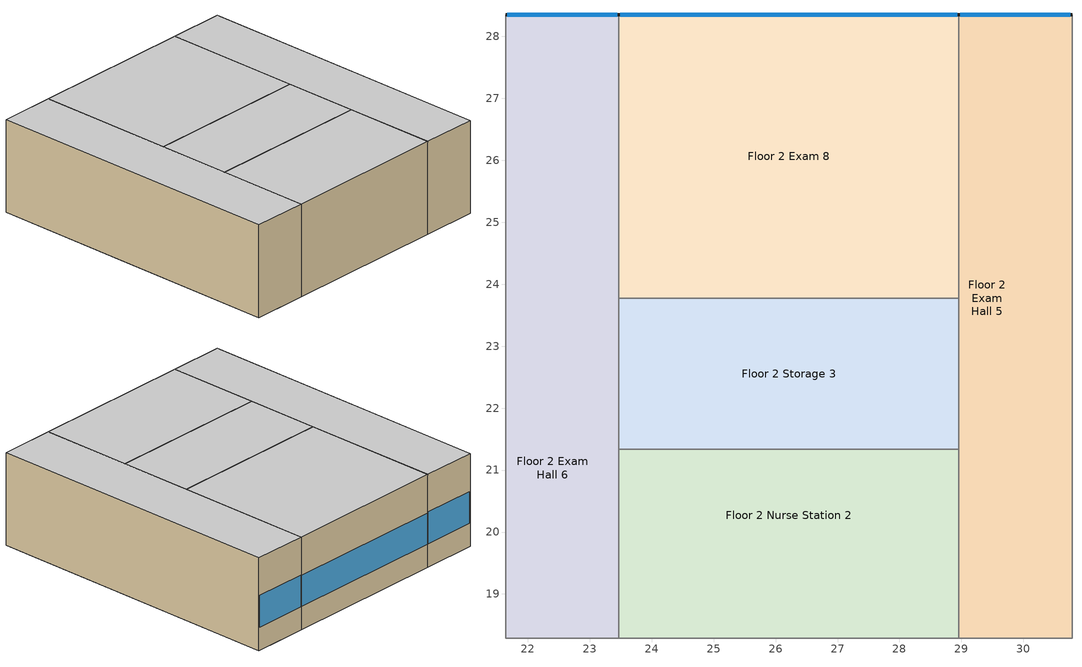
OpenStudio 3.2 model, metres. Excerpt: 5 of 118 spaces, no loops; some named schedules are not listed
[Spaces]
Floor 2 Exam Hall 5
 floor to Floor 1 Locker Room: 29.87,28.35 29.87,19.2 28.96,19.2 28.96,28.35 z3.05
 floor to Floor 1 Locker Room Hall: 30.78,19.2 30.78,18.29 28.96,18.29 28.96,19.2 z3.05
 floor to Floor 1 Lounge: 30.78,28.35 30.78,19.2 29.87,19.2 29.87,28.35 z3.05
 wall outside: 30.78,28.35 28.96,28.35 z3.05:6.1
 wall to Floor 2 Work Hall: 28.96,18.29 30.78,18.29 z3.05:6.1
 wall to Floor 2 Storage 3: 28.96,23.77 28.96,21.34 z3.05:6.1
 wall to Floor 2 Exam 7: 30.78,18.29 30.78,28.35 z3.05:6.1
 wall to Floor 2 Exam 8: 28.96,28.35 28.96,23.77 z3.05:6.1
 wall to Floor 2 Nurse Station 2: 28.96,21.34 28.96,18.29 z3.05:6.1
 window (BTAP-Ext-FixedWindow:U=0.220 SHGC=0.600): 30.76,28.35 28.98,28.35 z3.81:4.85
 ceiling to Floor 3 Office: 30.78,18.29 30.78,28.35 28.96,28.35 28.96,18.29 z6.1
Floor 2 Exam Hall 6
 floor to Floor 1 Procedure Room: 23.16,28.35 23.16,23.77 21.64,23.77 21.64,28.35 z3.05
 floor to Floor 1 Locker Room Hall: 23.47,19.2 23.47,18.29 23.16,18.29 23.16,19.2 z3.05
 floor to Floor 1 Locker Room: 23.47,28.35 23.47,19.2 23.16,19.2 23.16,28.35 z3.05
 floor to Floor 1 Pre-Op Hall: 23.16,23.77 23.16,18.29 21.64,18.29 21.64,23.77 z3.05
 wall outside: 23.47,28.35 21.64,28.35 z3.05:6.1
 wall to Floor 2 Exam 8: 23.47,23.77 23.47,28.35 z3.05:6.1
 wall to Floor 2 Exam 9: 21.64,28.35 21.64,18.29 z3.05:6.1
 wall to Floor 2 Storage 3: 23.47,21.34 23.47,23.77 z3.05:6.1
 wall to Floor 2 Work Hall: 21.64,18.29 23.47,18.29 z3.05:6.1
 wall to Floor 2 Nurse Station 2: 23.47,18.29 23.47,21.34 z3.05:6.1
 window (BTAP-Ext-FixedWindow:U=0.220 SHGC=0.600): 23.44,28.35 21.67,28.35 z3.81:4.85
 ceiling to Floor 3 Office: 23.47,18.29 23.47,28.35 21.64,28.35 21.64,18.29 z6.1
Floor 2 Exam 8
 floor to Floor 1 Locker Room: 28.96,28.35 28.96,23.77 23.47,23.77 23.47,28.35 z3.05
 wall outside: 28.96,28.35 23.47,28.35 z3.05:6.1
 wall to Floor 2 Storage 3: 23.47,23.77 28.96,23.77 z3.05:6.1
 window (BTAP-Ext-FixedWindow:U=0.220 SHGC=0.600): 28.93,28.35 23.49,28.35 z3.81:4.83
 ceiling to Floor 3 Office: 28.96,23.77 28.96,28.35 23.47,28.35 23.47,23.77 z6.1
Floor 2 Nurse Station 2
 floor to Floor 1 Locker Room: 28.96,21.34 28.96,19.2 23.47,19.2 23.47,21.34 z3.05
 floor to Floor 1 Locker Room Hall: 28.96,19.2 28.96,18.29 23.47,18.29 23.47,19.2 z3.05
 wall to Floor 2 Storage 3: 28.96,21.34 23.47,21.34 z3.05:6.1
 wall to Floor 2 Work Hall: 23.47,18.29 28.96,18.29 z3.05:6.1
 ceiling to Floor 3 Office: 28.96,18.29 28.96,21.34 23.47,21.34 23.47,18.29 z6.1
Floor 2 Storage 3
 floor to Floor 1 Locker Room: 28.96,23.77 28.96,21.34 23.47,21.34 23.47,23.77 z3.05
 ceiling to Floor 3 Office: 28.96,21.34 28.96,23.77 23.47,23.77 23.47,21.34 z6.1
[Site]
Calgary Intl AP_AB_CAN: Latitude {deg}=51.114; Longitude {deg}=-114.02; Time Zone {hr}=-7; Elevation {m}=1084.1; Terrain=City
[Building]
Outpatient: North Axis {deg}=0; Default Construction Set=BTAP-Mass at hdd = 5000.0; Standards Number of Stories=3; Standards Number of Above Ground Stories=3; Standards Template=NECB2011; Standards Building Type=Outpatient
[Site:WaterMainsTemperature]
Calculation Method=Correlation; Annual Average Outdoor Air Temperature {C}=5; Maximum Difference In Monthly Average Outdoor Air Temperatures {deltaC}=23.3
[Site:GroundTemperature:BuildingSurface]
19.527, 19.502, 19.536, 19.598, 20.002, 21.64, 22.225, 22.375, 21.449, 20.121, 19.802, 19.633
[SizingPeriod:DesignDay] Barometric Pressure {Pa}=88961; Sky Clearness=0; Rain Indicator=0; Snow Indicator=0; Day of Month=21; Daylight Saving Time Indicator=0; Humidity Indicating Type=Wetbulb; Dry-Bulb Temperature Range Modifier Type=DefaultMultipliers
Name | Maximum Dry-Bulb Temperature {C} | Daily Dry-Bulb Temperature Range {deltaC} | Humidity Indicating Conditions at Maximum Dry-Bulb | Wind Speed {m/s} | Wind Direction {deg} | Month | Day Type | Solar Model Indicator | ASHRAE Taub | ASHRAE Taud
Calgary Intl AP Ann Clg .4% Condns DB=>MWB | 28.5 | 12.1 | 16.1 | 4.5 | 160 | 7 | SummerDesignDay | ASHRAETau | 0.339 | 2.421
Calgary Intl AP Ann Htg 99.6% Condns DB | -28.5 | 0 | -28.5 | 2.9 | 200 | 1 | WinterDesignDay | ASHRAEClearSky
[Material:NoMass] Roughness=Smooth; Thermal Absorptance=0.9; Solar Absorptance=0.7
Name | Thermal Resistance {m2-K/W} | Visible Absorptance
Typical Carpet Pad; Typical Carpet Pad 1 | 0.21648 | 0.8
Typical Insulation 1 | 5.91238 | 0.7
Typical Insulation 2 | 4.49096 | 0.7
Typical Insulation 3 | 6.17282 | 0.7
Typical Carpet Pad 2 | 1.25503 | 0.8
Typical Carpet Pad 3; Typical Carpet Pad 4 | 3.45515 | 0.8
Typical Insulation 4 | 0.454528 | 0.7
Typical Insulation 5 | 0.454545 | 0.7
[Material]
Name | Roughness | Thickness {m} | Conductivity {W/m-K} | Density {kg/m3} | Specific Heat {J/kg-K} | Thermal Absorptance | Solar Absorptance | Visible Absorptance
G05 25mm wood | MediumSmooth | 0.0254 | 0.15 | 608 | 1630 | 0.9 | 0.5 | 0.5
100mm Normalweight concrete floor 1 | MediumSmooth | 0.1016 | 2.31 | 2322 | 832
G01 13mm gypsum board 1 | Smooth | 0.0127 | 0.16 | 800 | 1090 | 0.9 | 0.7 | 0.5
4 in. Normalweight Concrete Floor 1 | MediumRough | 0.1016 | 2.31 | 2322 | 832 | 0.9 | 0.7 | 0.7
1IN Stucco 1 | Smooth | 0.0253 | 0.6918 | 1858 | 837 | 0.9 | 0.7 | 0.92
8IN CONCRETE HW RefBldg 1 | Rough | 0.2032 | 1.311 | 2240 | 836.8 | 0.9 | 0.7 | 0.7
1/2IN Gypsum 1 | Smooth | 0.0127 | 0.16 | 784.9 | 830 | 0.9 | 0.4 | 0.4
Metal Roof Surface 1; F08 Metal surface 1 | Smooth | 0.0008 | 45.28 | 7824 | 500 | 0.9 | 0.7 | 0.7
6 in. Normalweight Concrete Floor 1; 6 in. Normalweight Concrete Floor 2; 6 in. Normalweight Concrete Floor 3 | MediumRough | 0.1524 | 2.31 | 2322 | 832 | 0.9 | 0.7 | 0.7
[Construction]
BTAP-Int-Partition; BTAP-Int-Door: G05 25mm wood
BTAP-Int-Floor: 100mm Normalweight concrete floor 1, Typical Carpet Pad
BTAP-Int-Wall: G01 13mm gypsum board 1, G01 13mm gypsum board 1
BTAP-Int-Ceiling: Typical Carpet Pad, 100mm Normalweight concrete floor 1
BTAP-Int-Window: SimpleGlazing
BTAP-Ext-Floor-Mass:U-0.162: Typical Insulation 1, 4 in. Normalweight Concrete Floor 1, Typical Carpet Pad 1
BTAP-Ext-Wall-Mass:U-0.21: 1IN Stucco 1, 8IN CONCRETE HW RefBldg 1, Typical Insulation 2, 1/2IN Gypsum 1
BTAP-Ext-Roof-Metal:U-0.162: Metal Roof Surface 1, Typical Insulation 3
BTAP-Grnd-Floor-Mass:U-0.757: 6 in. Normalweight Concrete Floor 1, Typical Carpet Pad 2
BTAP-Grnd-Wall-Mass:U-0.284: 6 in. Normalweight Concrete Floor 2, Typical Carpet Pad 3
BTAP-Grnd-Roof-Mass:U-0.284: 6 in. Normalweight Concrete Floor 3, Typical Carpet Pad 4
BTAP-Ext-FixedWindow:U=0.220 SHGC=0.600; BTAP-Ext-GlassDoors:U=0.220 SHGC=0.600; BTAP-Ext-Skylights:U=0.220 SHGC=0.600; BTAP-Ext-DaylightDomes:U=0.220 SHGC=0.600; BTAP-Ext-DaylightDiffuser:U=0.220 SHGC=0.600: SimpleGlazing:U=0.220 SHGC=0.600
BTAP-Ext-Door:U-2.2: F08 Metal surface 1, Typical Insulation 4
BTAP-Ext-OverHeadDoor:U-2.2: Typical Insulation 5
[DefaultConstructionSet]
BTAP-Mass at hdd = 5000.0: Default Exterior Surface Constructions=BTAP-Mass at hdd = 5000.0; Default Interior Surface Constructions=Default Surface Constructions 2; Default Ground Contact Surface Constructions=BTAP-Mass at hdd = 5000.0 1; Default Exterior SubSurface Constructions=BTAP-Mass at hdd = 5000.0; Default Interior SubSurface Constructions=Default Sub Surface Constructions 2; Interior Partition Construction=BTAP-Int-Partition
[DefaultSurfaceConstructions]
Name | Floor Construction | Wall Construction | Roof Ceiling Construction
Default Surface Constructions 2 | BTAP-Int-Floor | BTAP-Int-Wall | BTAP-Int-Ceiling
BTAP-Mass at hdd = 5000.0 | BTAP-Ext-Floor-Mass:U-0.162 | BTAP-Ext-Wall-Mass:U-0.21 | BTAP-Ext-Roof-Metal:U-0.162
BTAP-Mass at hdd = 5000.0 1 | BTAP-Grnd-Floor-Mass:U-0.757 | BTAP-Grnd-Wall-Mass:U-0.284 | BTAP-Grnd-Roof-Mass:U-0.284
[DefaultSubSurfaceConstructions]
Name | Fixed Window Construction | Operable Window Construction | Door Construction | Glass Door Construction | Overhead Door Construction | Skylight Construction | Tubular Daylight Dome Construction | Tubular Daylight Diffuser Construction
Default Sub Surface Constructions 2 | BTAP-Int-Window | BTAP-Int-Window | BTAP-Int-Door
BTAP-Mass at hdd = 5000.0 | BTAP-Ext-FixedWindow:U=0.220 SHGC=0.600 | BTAP-Ext-FixedWindow:U=0.220 SHGC=0.600 | BTAP-Ext-Door:U-2.2 | BTAP-Ext-GlassDoors:U=0.220 SHGC=0.600 | BTAP-Ext-OverHeadDoor:U-2.2 | BTAP-Ext-Skylights:U=0.220 SHGC=0.600 | BTAP-Ext-DaylightDomes:U=0.220 SHGC=0.600 | BTAP-Ext-DaylightDiffuser:U=0.220 SHGC=0.600
[WindowMaterial:SimpleGlazingSystem] U-Factor {W/m2-K}=2.2; Solar Heat Gain Coefficient=0.6; Visible Transmittance=0.21
SimpleGlazing; SimpleGlazing:U=0.220 SHGC=0.600
[Space] Building Story=Building Story 2; Part of Total Floor Area=Yes
Name | Space Type | Thermal Zone
Floor 2 Exam Hall 5 | Space Function Hospital corr. >= 2.4m-sch-C | WILD_ST=Hospital corr. >= 2.4m-sch-H_FL=Building Story 2_SCH=C 3
Floor 2 Nurse Station 2 | Space Function Hospital - nurses station | ALL_ST=Hospital - nurses station_FL=Building Story 2_SCH=H
Floor 2 Exam 8 | Space Function Hospital - exam | ALL_ST=Hospital - exam_FL=Building Story 2_SCH=C 6
Floor 2 Exam Hall 6 | Space Function Hospital corr. >= 2.4m-sch-C | WILD_ST=Hospital corr. >= 2.4m-sch-H_FL=Building Story 2_SCH=C 7
Floor 2 Storage 3 | Space Function Storage area - occsens | ALL_ST=Storage area - occsens_FL=Building Story 2_SCH=E 1
[BuildingStory]
Building Story 2: Nominal Z Coordinate {m}=3.048
[SpaceType] Standards Building Type=Space Function
Name | Default Schedule Set | Design Specification Outdoor Air Object | Standards Space Type
Space Function Hospital - exam | Space Function Hospital - exam Schedule Set | Space Function Hospital - exam Ventilation | Hospital - exam
Space Function Hospital - nurses station | Space Function Hospital - nurses station Schedule Set | Space Function Hospital - nurses station Ventilation | Hospital - nurses station
Space Function Storage area - occsens | Space Function Storage area - occsens Schedule Set | Space Function Storage area - occsens Ventilation | Storage area - occsens
Space Function Hospital corr. >= 2.4m-sch-C | Space Function Hospital corr. >= 2.4m-sch-C Schedule Set | Space Function Hospital corr. >= 2.4m-sch-C Ventilation | Hospital corr. >= 2.4m-sch-C
[People:Definition] Number of People Calculation Method=People/Area; Fraction Radiant=0.3
Name | People per Space Floor Area {person/m2}
Space Function Hospital - exam People Definition; Space Function Hospital - nurses station People Definition | 0.0500522
Space Function Storage area - occsens People Definition; Space Function Hospital corr. >= 2.4m-sch-C People Definition | 0.0100104
[People] Work Efficiency Schedule=Work Efficiency Schedule; Clothing Insulation Schedule=Clothing Schedule; Air Velocity Schedule=Air Velocity Schedule; Multiplier=1
Name | People Definition | Space or SpaceType
Space Function Hospital - exam People | Space Function Hospital - exam People Definition | Space Function Hospital - exam
Space Function Hospital - nurses station People | Space Function Hospital - nurses station People Definition | Space Function Hospital - nurses station
Space Function Storage area - occsens People | Space Function Storage area - occsens People Definition | Space Function Storage area - occsens
Space Function Hospital corr. >= 2.4m-sch-C People | Space Function Hospital corr. >= 2.4m-sch-C People Definition | Space Function Hospital corr. >= 2.4m-sch-C
[Lights:Definition] Design Level Calculation Method=Watts/Area; Fraction Radiant=0.5; Fraction Visible=0.2
Name | Watts per Space Floor Area {W/m2}
Space Function Hospital - exam Lights Definition | 17.8999
Space Function Hospital - nurses station Lights Definition | 9.39992
Space Function Storage area - occsens Lights Definition | 6.11995
Space Function Hospital corr. >= 2.4m-sch-C Lights Definition | 9.59992
[Lights] Fraction Replaceable=1
Name | Lights Definition | Space or SpaceType
Space Function Hospital - exam Lights | Space Function Hospital - exam Lights Definition | Space Function Hospital - exam
Space Function Hospital - nurses station Lights | Space Function Hospital - nurses station Lights Definition | Space Function Hospital - nurses station
Space Function Storage area - occsens Lights | Space Function Storage area - occsens Lights Definition | Space Function Storage area - occsens
Space Function Hospital corr. >= 2.4m-sch-C Lights | Space Function Hospital corr. >= 2.4m-sch-C Lights Definition | Space Function Hospital corr. >= 2.4m-sch-C
[ElectricEquipment:Definition] Design Level Calculation Method=Watts/Area; Fraction Radiant=0.5
Name | Watts per Space Floor Area {W/m2}
Space Function Hospital - exam Elec Equip Definition | 9.99992
Space Function Hospital - nurses station Elec Equip Definition | 2.49998
Space Function Storage area - occsens Elec Equip Definition | 0.999992
[ElectricEquipment]
Name | Electric Equipment Definition | Space or SpaceType
Space Function Hospital - exam Elec Equip | Space Function Hospital - exam Elec Equip Definition | Space Function Hospital - exam
Space Function Hospital - nurses station Elec Equip | Space Function Hospital - nurses station Elec Equip Definition | Space Function Hospital - nurses station
Space Function Storage area - occsens Elec Equip | Space Function Storage area - occsens Elec Equip Definition | Space Function Storage area - occsens
[DesignSpecification:OutdoorAir] Outdoor Air Method=Sum
Name | Outdoor Air Flow per Person {m3/s-person} | Outdoor Air Flow per Floor Area {m3/s-m2}
Space Function Hospital - exam Ventilation | 0.0304482
Space Function Hospital - nurses station Ventilation | 0.0913447
Space Function Storage area - occsens Ventilation |  | 0.000762
Space Function Hospital corr. >= 2.4m-sch-C Ventilation |  | 0.000508
[DefaultScheduleSet] People Activity Level Schedule=NECB-Activity; Infiltration Schedule=Always On
Name | Number of People Schedule | Lighting Schedule | Electric Equipment Schedule
Space Function Hospital - exam Schedule Set; Space Function Hospital corr. >= 2.4m-sch-C Schedule Set | NECB-C-Occupancy | NECB-C-Lighting | NECB-C-Electric-Equipment
Space Function Hospital - nurses station Schedule Set | NECB-H-Occupancy | NECB-H-Lighting | NECB-H-Electric-Equipment
Space Function Storage area - occsens Schedule Set | NECB-E-Occupancy | NECB-E-Lighting | NECB-E-Electric-Equipment
[ThermostatSetpoint:DualSetpoint]
Name | Heating Setpoint Temperature Schedule | Cooling Setpoint Temperature Schedule
Space Function Hospital - nurses station Thermostat 9 | NECB-H-Thermostat Setpoint-Heating | NECB-H-Thermostat Setpoint-Cooling
Space Function Storage area - occsens Thermostat 40 | NECB-E-Thermostat Setpoint-Heating | NECB-E-Thermostat Setpoint-Cooling
Space Function Hospital - exam Thermostat 28; Space Function Hospital corr. >= 2.4m-sch-C Thermostat 10; Space Function Hospital corr. >= 2.4m-sch-C Thermostat 20 | NECB-C-Thermostat Setpoint-Heating | NECB-C-Thermostat Setpoint-Cooling
[SpaceInfiltration:DesignFlowRate] Design Flow Rate Calculation Method=Flow/ExteriorArea
Name | Space or SpaceType | Schedule | Flow per Exterior Surface Area {m3/s-m2} | Constant Term Coefficient | Temperature Term Coefficient | Velocity Term Coefficient | Velocity Squared Term Coefficient
Floor 2 Exam 8 Infiltration | Floor 2 Exam 8 | Always On Discrete | 0.00025 | 0 | 0 | 0.224 | 0
Floor 2 Exam Hall 5 Infiltration | Floor 2 Exam Hall 5 | Always On Discrete | 0.00025 | 0 | 0 | 0.224 | 0
Floor 2 Exam Hall 6 Infiltration | Floor 2 Exam Hall 6 | Always On Discrete | 0.00025 | 0 | 0 | 0.224 | 0
Space Function Hospital corr. >= 2.4m-sch-C Infiltration | Space Function Hospital corr. >= 2.4m-sch-C |  | 0.000250063
[ThermalZone] Use Ideal Air Loads=No
Name | Thermostat
ALL_ST=Hospital - nurses station_FL=Building Story 2_SCH=H | Space Function Hospital - nurses station Thermostat 9
ALL_ST=Storage area - occsens_FL=Building Story 2_SCH=E 1 | Space Function Storage area - occsens Thermostat 40
ALL_ST=Hospital - exam_FL=Building Story 2_SCH=C 6 | Space Function Hospital - exam Thermostat 28
WILD_ST=Hospital corr. >= 2.4m-sch-H_FL=Building Story 2_SCH=C 3 | Space Function Hospital corr. >= 2.4m-sch-C Thermostat 10
WILD_ST=Hospital corr. >= 2.4m-sch-H_FL=Building Story 2_SCH=C 7 | Space Function Hospital corr. >= 2.4m-sch-C Thermostat 20
[Foundation:Kiva] Wall Height Above Grade {m}=0; Wall Depth Below Slab {m}=0
Bldg Kiva Foundation; Floor 1 Clean Work Slab Kiva Foundation; Floor 1 Soil Slab Kiva Foundation; Floor 1 Soil Work Slab Kiva Foundation; Floor 1 Nurse Station Slab Kiva Foundation; Floor 1 Humid Slab Kiva Foundation; Floor 1 Nurse Storage Slab Kiva Foundation
[Foundation:Kiva:Settings]

[Schedule:Ruleset]
Clothing Schedule: Default Day Schedule=Clothing Schedule Default Winter Clothes
Air Velocity Schedule: Default Day Schedule=Air Velocity Schedule Default
Work Efficiency Schedule: Default Day Schedule=Work Efficiency Schedule Default
NECB-C-Occupancy: Default Day Schedule=NECB-C-Occupancy Default
NECB-Activity: Default Day Schedule=NECB-Activity Default; Summer Design Day Schedule=NECB-Activity Summer Design Day; Winter Design Day Schedule=NECB-Activity Winter Design Day
NECB-C-Lighting: Default Day Schedule=NECB-C-Lighting Default
NECB-C-Electric-Equipment: Default Day Schedule=NECB-C-Electric-Equipment Default
Always On: Default Day Schedule=Always On Default
NECB-C-Thermostat Setpoint-Heating: Default Day Schedule=NECB-C-Thermostat Setpoint-Heating Default
NECB-C-Thermostat Setpoint-Cooling: Default Day Schedule=NECB-C-Thermostat Setpoint-Cooling Default
NECB-H-Occupancy: Default Day Schedule=NECB-H-Occupancy Default
NECB-H-Lighting: Default Day Schedule=NECB-H-Lighting Default
NECB-H-Electric-Equipment: Default Day Schedule=NECB-H-Electric-Equipment Default
NECB-H-Thermostat Setpoint-Heating: Default Day Schedule=NECB-H-Thermostat Setpoint-Heating Default
NECB-H-Thermostat Setpoint-Cooling: Default Day Schedule=NECB-H-Thermostat Setpoint-Cooling Default
NECB-E-Occupancy: Default Day Schedule=NECB-E-Occupancy Default
NECB-E-Lighting: Default Day Schedule=NECB-E-Lighting Default
NECB-E-Electric-Equipment: Default Day Schedule=NECB-E-Electric-Equipment Default
NECB-E-Thermostat Setpoint-Heating: Default Day Schedule=NECB-E-Thermostat Setpoint-Heating Default
NECB-E-Thermostat Setpoint-Cooling: Default Day Schedule=NECB-E-Thermostat Setpoint-Cooling Default
[Schedule:Day]
Clothing Schedule Default Winter Clothes; Always On Default: 24, 0, 1
Air Velocity Schedule Default: 24, 0, 0.2
Work Efficiency Schedule Default: 24, 0, 0
NECB-Activity Default; NECB-Activity Winter Design Day; NECB-Activity Summer Design Day: 24, 0, 130
NECB-C-Thermostat Setpoint-Heating Default: 7, 0, 18, 8, 0, 20, 21, 0, 22, 24, 0, 18
NECB-C-Thermostat Setpoint-Cooling Default: 7, 0, 35, 21, 0, 24, 24, 0, 35
NECB-H-Occupancy Default; NECB-H-Lighting Default; NECB-H-Electric-Equipment Default: 24, 0, 0.9
NECB-H-Thermostat Setpoint-Heating Default: 1, 0, 22, 7, 0, 18, 8, 0, 20, 24, 0, 22
NECB-H-Thermostat Setpoint-Cooling Default: 24, 0, 24
NECB-E-Thermostat Setpoint-Heating Default: 7, 0, 18, 8, 0, 20, 19, 0, 22, 24, 0, 18
NECB-E-Thermostat Setpoint-Cooling Default: 7, 0, 35, 19, 0, 24, 24, 0, 35
[Schedule:Rule] Date Specification Type=DateRange; Start Day=1
Name | Schedule Ruleset | Rule Order | Day Schedule | Start Month | End Month | End Day | Apply Monday | Apply Tuesday | Apply Wednesday | Apply Thursday | Apply Friday | Apply Saturday | Apply Sunday
Schedule Rule 1 | Clothing Schedule | 0 | Clothing Schedule Summer Clothes | 5 | 9 | 30
Schedule Rule 11 | NECB-C-Thermostat Setpoint-Heating | 2 | NECB-C-Thermostat Setpoint-Heating Default|Wkdy Day | 1 | 12 | 31 | Yes | Yes | Yes | Yes | Yes
Schedule Rule 12 | NECB-C-Thermostat Setpoint-Heating | 1 | NECB-C-Thermostat Setpoint-Heating Sat Day | 1 | 12 | 31 |  |  |  |  |  | Yes
Schedule Rule 13 | NECB-C-Thermostat Setpoint-Heating | 0 | NECB-C-Thermostat Setpoint-Heating Sun|Hol Day | 1 | 12 | 31 |  |  |  |  |  |  | Yes
Schedule Rule 14 | NECB-C-Thermostat Setpoint-Cooling | 2 | NECB-C-Thermostat Setpoint-Cooling Default|Wkdy Day | 1 | 12 | 31 | Yes | Yes | Yes | Yes | Yes
Schedule Rule 15 | NECB-C-Thermostat Setpoint-Cooling | 1 | NECB-C-Thermostat Setpoint-Cooling Sat Day | 1 | 12 | 31 |  |  |  |  |  | Yes
Schedule Rule 16 | NECB-C-Thermostat Setpoint-Cooling | 0 | NECB-C-Thermostat Setpoint-Cooling Sun|Hol Day | 1 | 12 | 31 |  |  |  |  |  |  | Yes
Schedule Rule 32 | NECB-H-Occupancy | 2 | NECB-H-Occupancy Default|Wkdy Day | 1 | 12 | 31 | Yes | Yes | Yes | Yes | Yes
Schedule Rule 33 | NECB-H-Occupancy | 1 | NECB-H-Occupancy Sat Day | 1 | 12 | 31 |  |  |  |  |  | Yes
Schedule Rule 34 | NECB-H-Occupancy | 0 | NECB-H-Occupancy Sun|Hol Day | 1 | 12 | 31 |  |  |  |  |  |  | Yes
Schedule Rule 35 | NECB-H-Lighting | 2 | NECB-H-Lighting Default|Wkdy Day | 1 | 12 | 31 | Yes | Yes | Yes | Yes | Yes
Schedule Rule 36 | NECB-H-Lighting | 1 | NECB-H-Lighting Sat Day | 1 | 12 | 31 |  |  |  |  |  | Yes
Schedule Rule 37 | NECB-H-Lighting | 0 | NECB-H-Lighting Sun|Hol Day | 1 | 12 | 31 |  |  |  |  |  |  | Yes
Schedule Rule 38 | NECB-H-Electric-Equipment | 2 | NECB-H-Electric-Equipment Default|Wkdy Day | 1 | 12 | 31 | Yes | Yes | Yes | Yes | Yes
Schedule Rule 39 | NECB-H-Electric-Equipment | 1 | NECB-H-Electric-Equipment Sat Day | 1 | 12 | 31 |  |  |  |  |  | Yes
Schedule Rule 40 | NECB-H-Electric-Equipment | 0 | NECB-H-Electric-Equipment Sun|Hol Day | 1 | 12 | 31 |  |  |  |  |  |  | Yes
Schedule Rule 41 | NECB-H-Thermostat Setpoint-Heating | 2 | NECB-H-Thermostat Setpoint-Heating Default|Wkdy Day | 1 | 12 | 31 | Yes | Yes | Yes | Yes | Yes
Schedule Rule 42 | NECB-H-Thermostat Setpoint-Heating | 1 | NECB-H-Thermostat Setpoint-Heating Sat Day | 1 | 12 | 31 |  |  |  |  |  | Yes
Schedule Rule 43 | NECB-H-Thermostat Setpoint-Heating | 0 | NECB-H-Thermostat Setpoint-Heating Sun|Hol Day | 1 | 12 | 31 |  |  |  |  |  |  | Yes
Schedule Rule 44 | NECB-H-Thermostat Setpoint-Cooling | 2 | NECB-H-Thermostat Setpoint-Cooling Default|Wkdy Day | 1 | 12 | 31 | Yes | Yes | Yes | Yes | Yes
Schedule Rule 45 | NECB-H-Thermostat Setpoint-Cooling | 1 | NECB-H-Thermostat Setpoint-Cooling Sat Day | 1 | 12 | 31 |  |  |  |  |  | Yes
Schedule Rule 46 | NECB-H-Thermostat Setpoint-Cooling | 0 | NECB-H-Thermostat Setpoint-Cooling Sun|Hol Day | 1 | 12 | 31 |  |  |  |  |  |  | Yes
Schedule Rule 71 | NECB-E-Thermostat Setpoint-Heating | 2 | NECB-E-Thermostat Setpoint-Heating Default|Wkdy Day | 1 | 12 | 31 | Yes | Yes | Yes | Yes | Yes
Schedule Rule 72 | NECB-E-Thermostat Setpoint-Heating | 1 | NECB-E-Thermostat Setpoint-Heating Sat Day | 1 | 12 | 31 |  |  |  |  |  | Yes
Schedule Rule 73 | NECB-E-Thermostat Setpoint-Heating | 0 | NECB-E-Thermostat Setpoint-Heating Sun|Hol Day | 1 | 12 | 31 |  |  |  |  |  |  | Yes
Schedule Rule 74 | NECB-E-Thermostat Setpoint-Cooling | 2 | NECB-E-Thermostat Setpoint-Cooling Default|Wkdy Day | 1 | 12 | 31 | Yes | Yes | Yes | Yes | Yes
Schedule Rule 75 | NECB-E-Thermostat Setpoint-Cooling | 1 | NECB-E-Thermostat Setpoint-Cooling Sat Day | 1 | 12 | 31 |  |  |  |  |  | Yes
Schedule Rule 76 | NECB-E-Thermostat Setpoint-Cooling | 0 | NECB-E-Thermostat Setpoint-Cooling Sun|Hol Day | 1 | 12 | 31 |  |  |  |  |  |  | Yes
[Schedule:Constant]
Always On Discrete: Value=1
